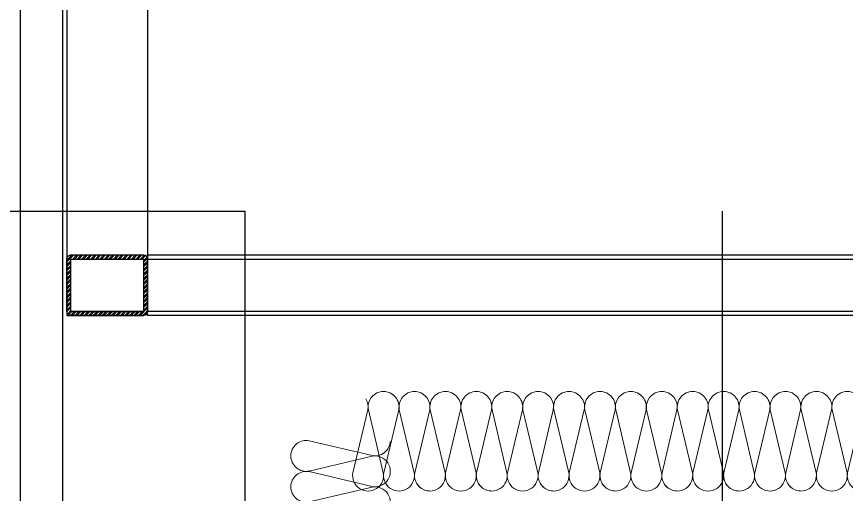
# Model space of a CAD drawing. Extents: x 58467 to 79089, y -33726 to -17391.
# Drawn here: x 74918.37 to 74959.58, y -18990.21 to -18966.48 of the extents above; entities that cross this region are included whole.
import ezdxf

# ---------------------------------------------------------------- set-up
doc = ezdxf.new("R2010")
doc.units = 0
doc.header["$LTSCALE"] = 100
doc.linetypes.add('HIDDEN', pattern=[0.375, 0.25, -0.125])
doc.layers.add('CLG', color=12, linetype='Continuous')
doc.layers.add('Kompozit', color=122, linetype='Continuous')
for name, color, linetype, lineweight in [('OL', 5, 'Continuous', 30), ('pbec-162_insulation_hatching', 70, 'Continuous', 9), ('PTR', 252, 'Continuous', 25)]:
    doc.layers.add(name, color=color, linetype=linetype, lineweight=lineweight)

# ---------------------------------------------------------------- blocks, each defined once
blk = doc.blocks.new('A$C56216D09')
at = {"layer": 'PTR'}
h = blk.add_hatch(dxfattribs=at)
h.set_pattern_fill('STEEL', color=256, scale=0.05, angle=360)
h.set_pattern_definition([(45, (-21179.3108, -1981.72872), (-0.1122532015, 0.1122532015), []), (45, (-21179.3108, -1981.64935), (-0.1122532015, 0.1122532015), [])])
h.paths.add_polyline_path([(99.1, -346.587), (95.5, -346.587), (95.5, -343.987), (99.1, -343.987)], flags=16)
edge = h.paths.add_edge_path()
edge.add_line((99.1, -346.787), (95.5, -346.787))
edge.add_arc((95.5, -346.587), 0.2, 180, 270, ccw=False)
edge.add_line((95.3, -346.587), (95.3, -343.987))
edge.add_arc((95.5, -343.987), 0.2, 90, 180, ccw=False)
edge.add_line((95.5, -343.787), (99.1, -343.787))
edge.add_arc((99.1, -343.987), 0.2, 0, 90, ccw=False)
edge.add_line((99.3, -343.987), (99.3, -346.587))
edge.add_arc((99.1, -346.587), 0.2, -90, 0, ccw=False)
at = {"layer": 'CLG'}
for points in [[(190.005, -15.924), (190.005, -2.713), (2.694, -2.713), (2.7, -47.313), (95.3, -47.302), (95.3, -346.787), (99.1, -346.787)], [(186.005, -15.924), (186.005, -6.713), (6.695, -6.713), (6.699, -43.312), (99.3, -43.301), (99.3, -346.587)]]:
    blk.add_lwpolyline(points, dxfattribs=at)
at = {"layer": 'CLG', "linetype": 'HIDDEN', "ltscale": 10}
for points in [[(189.805, -15.924), (189.805, -2.913), (2.894, -2.913), (2.9, -47.113), (95.5, -47.102), (95.5, -346.587), (99.1, -346.587)], [(186.205, -15.924), (186.205, -6.513), (6.495, -6.513), (6.499, -43.512), (99.1, -43.501), (99.1, -346.587)]]:
    blk.add_lwpolyline(points, dxfattribs=at)
at = {"layer": 'CLG', "elevation": 1.307}
blk.add_lwpolyline([(99.1, -346.787), (95.5, -346.787, -0.414214), (95.3, -346.587), (95.3, -343.987, -0.414214), (95.5, -343.787), (99.1, -343.787, -0.414214), (99.3, -343.987), (99.3, -346.587, -0.414214)], format="xyb", close=True, dxfattribs=at)
for points in [[(99.1, -346.587), (95.5, -346.587), (95.5, -343.987), (99.1, -343.987)], [(99.3, -343.787), (149.011, -343.787), (149.011, -346.787), (99.3, -346.787)]]:
    blk.add_lwpolyline(points, close=True, dxfattribs=at)
at = {"layer": 'CLG', "linetype": 'HIDDEN', "ltscale": 10, "elevation": 1.307}
blk.add_lwpolyline([(99.3, -343.987), (149.011, -343.987), (149.011, -346.587), (99.3, -346.587)], close=True, dxfattribs=at)
at = {"layer": 'Kompozit'}
blk.add_lwpolyline([(95.1, -368.629), (93, -368.629), (93, -211.579), (95.1, -211.579)], dxfattribs=at)
at = {"layer": 'Kompozit', "elevation": 1.307}
for points in [[(92.261, -341.606), (104.139, -341.606), (103.936, -2132.48), (690.099, -2718.424), (2061.011, -2718.424), (2061.011, -2671.527)], [(127.844, -341.606), (127.844, -2122.714), (700.128, -2694.533), (2046.011, -2694.533), (2046.011, -2671.527)]]:
    blk.add_lwpolyline(points, dxfattribs=at)
at = {"layer": 'OL', "color": 6}
blk.add_lwpolyline([(95.1, -366.529), (95.1, -211.179)], dxfattribs=at)
at = {"layer": 'pbec-162_insulation_hatching', "color": 70}
for points in [[(110.142, -350.931, -0.186716), (110.243, -351.476), (109.502, -354.598, 1.205758), (111.011, -354.598), (110.27, -351.476, -0.46981), (111.024, -350.566, -0.46981), (111.778, -351.476), (111.037, -354.598, 1.205758), (112.546, -354.598), (111.805, -351.476, -0.46981), (112.559, -350.566, -0.46981), (113.314, -351.476), (112.573, -354.598, 0.452006), (113.282, -355.506)], [(113.213, -350.931, -0.186716), (113.314, -351.476), (112.573, -354.598, 1.205758), (114.081, -354.598), (113.34, -351.476, -0.46981), (114.095, -350.566, -0.46981), (114.849, -351.476), (114.108, -354.598, 1.205758), (115.617, -354.598), (114.876, -351.476, -0.46981), (115.63, -350.566, -0.46981), (116.384, -351.476), (115.643, -354.598, 0.452006), (116.353, -355.506)], [(116.283, -350.931, -0.186716), (116.384, -351.476), (115.643, -354.598, 1.205758), (117.152, -354.598), (116.411, -351.476, -0.46981), (117.165, -350.566, -0.46981), (117.92, -351.476), (117.179, -354.598, 1.205758), (118.687, -354.598), (117.946, -351.476, -0.46981), (118.701, -350.566, -0.46981), (119.455, -351.476), (118.714, -354.598, 0.452006), (119.423, -355.506)], [(119.354, -350.931, -0.186716), (119.455, -351.476), (118.714, -354.598, 1.205758), (120.223, -354.598), (119.482, -351.476, -0.46981), (120.236, -350.566, -0.46981), (120.99, -351.476), (120.249, -354.598, 1.205758), (121.758, -354.598), (121.017, -351.476, -0.46981), (121.771, -350.566, -0.46981), (122.526, -351.476), (121.785, -354.598, 0.452006), (122.494, -355.506)], [(122.425, -350.931, -0.186716), (122.526, -351.476), (121.785, -354.598, 1.205758), (123.293, -354.598), (122.552, -351.476, -0.46981), (123.307, -350.566, -0.46981), (124.061, -351.476), (123.32, -354.598, 1.205758), (124.829, -354.598), (124.088, -351.476, -0.46981), (124.842, -350.566, -0.46981), (125.596, -351.476), (124.855, -354.598, 0.452006), (125.565, -355.506)], [(125.496, -350.931, -0.186716), (125.596, -351.476), (124.855, -354.598, 1.205758), (126.364, -354.598), (125.623, -351.476, -0.46981), (126.377, -350.566, -0.46981), (127.132, -351.476), (126.391, -354.598, 1.205758), (127.899, -354.598), (127.158, -351.476, -0.46981), (127.913, -350.566, -0.46981), (128.667, -351.476), (127.926, -354.598, 0.452006), (128.635, -355.506)], [(128.566, -350.931, -0.186716), (128.667, -351.476), (127.926, -354.598, 1.205758), (129.435, -354.598), (128.694, -351.476, -0.46981), (129.448, -350.566, -0.46981), (130.203, -351.476), (129.461, -354.598, 1.205758), (130.97, -354.598), (130.229, -351.476, -0.46981), (130.983, -350.566, -0.46981), (131.738, -351.476), (130.997, -354.598, 0.452006), (131.706, -355.506)], [(131.637, -350.931, -0.186716), (131.738, -351.476), (130.997, -354.598, 1.205758), (132.506, -354.598), (131.764, -351.476, -0.46981), (132.519, -350.566, -0.46981), (133.273, -351.476), (132.532, -354.598, 1.205758), (134.041, -354.598), (133.3, -351.476, -0.46981), (134.054, -350.566, -0.46981), (134.809, -351.476), (134.067, -354.598, 0.452006), (134.777, -355.506)], [(106.785, -356.181, -0.186716), (107.329, -356.08), (110.451, -356.821, 1.205758), (110.451, -355.312), (107.329, -356.053, -0.46981), (106.42, -355.299, -0.46981), (107.329, -354.544), (110.451, -355.285, 1.205758), (110.451, -353.777), (107.329, -354.518, -0.46981), (106.42, -353.763, -0.46981), (107.329, -353.009), (110.451, -353.75, 0.452006), (111.359, -353.041)]]:
    blk.add_lwpolyline(points, format="xyb", dxfattribs=at)

msp = doc.modelspace()

# ---------------------------------------------------------------- block references
msp.add_blockref('A$C56216D09', (74825.575, -18634.533, -1.307))

doc.saveas('drawing.dxf')
